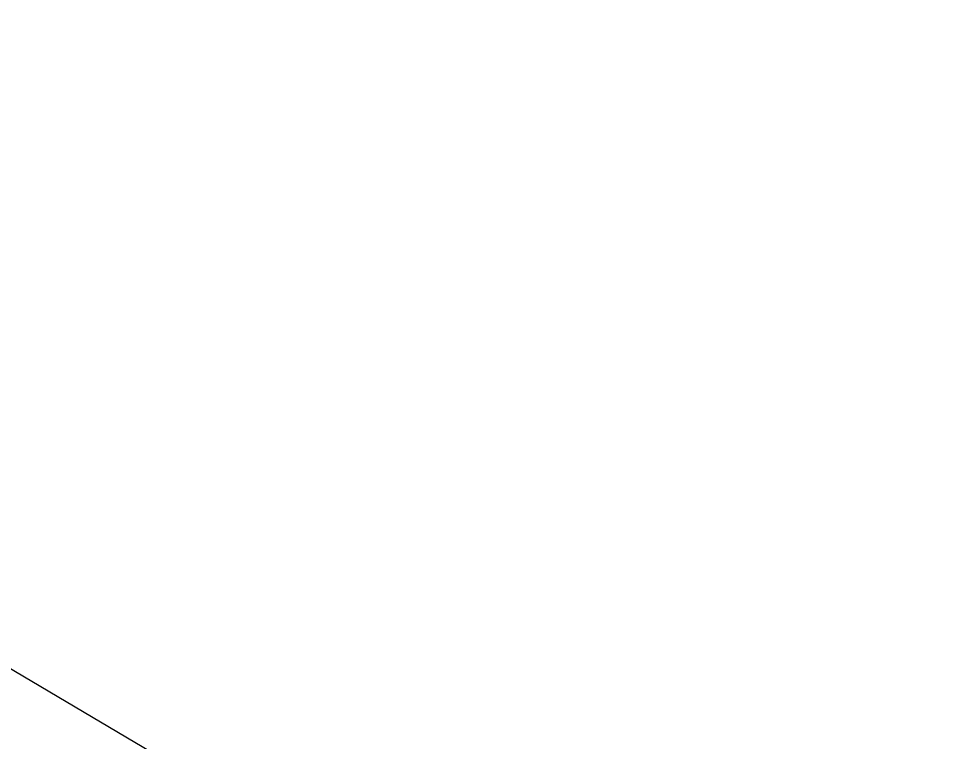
# Model space of a CAD drawing. Header units: millimetres. Extents: x -6328 to 5334, y -5037 to 4112.
# Drawn here: x -1524.1 to -1314.1, y 1352.2 to 1516.5 of the extents above; entities that cross this region are included whole.
import ezdxf

# ---------------------------------------------------------------- set-up
doc = ezdxf.new("R2010")
doc.units = ezdxf.units.MM
for name, color, linetype in [('DIKOM_ОБЪЕКТ', 7, 'Continuous'), ('DIKOM_РАЗМЕР_ЗОНА', 7, 'Continuous'), ('DIKOM_РАЗМЕР_ОБЪЕКТА', 7, 'Continuous')]:
    doc.layers.add(name, color=color, linetype=linetype)
doc.styles.add('style1', font='arial.ttf', dxfattribs={"width": 0.8})
doc.dimstyles.new('1-50', dxfattribs={"dimtxt": 300, "dimasz": 200, "dimexe": 100, "dimexo": 0, "dimgap": 100, "dimtad": 1, "dimtxsty": 'style1', "dimcen": 200, "dimclrd": 7, "dimclre": 7, "dimclrt": 7, "dimadec": 1, "dimazin": 2, "dimtfac": 1, "dimtmove": 0, "dimatfit": 2, "dimfxl": 0, "dimlwd": 25, "dimlwe": 18, "dimarcsym": 0})

# ---------------------------------------------------------------- blocks, each defined once
blk = doc.blocks.new('*D2')
at = {"layer": 'Defpoints', "color": 0, "transparency": 16777216}
for p in [(-5303.77, 2121.42), (-1621.11, 2121.42), (560.33, -2395.62)]:
    blk.add_point(p, dxfattribs=at)
at = {"layer": 'DIKOM_РАЗМЕР_ОБЪЕКТА', "color": 7, "lineweight": 18, "transparency": 16777216}
for p, q in [((-1621.11, 2121.42), (-5403.77, 2121.42)), ((560.33, -2395.62), (-5403.77, -2395.62))]:
    blk.add_line(p, q, dxfattribs=at)
at = {"layer": 'DIKOM_РАЗМЕР_ОБЪЕКТА', "color": 7, "lineweight": 25, "transparency": 16777216}
blk.add_line((-5303.77, -2195.62), (-5303.77, 1921.42), dxfattribs=at)
at = {"layer": 'DIKOM_РАЗМЕР_ОБЪЕКТА', "color": 7, "transparency": 16777216}
for points in [[(-5337.11, 1921.42), (-5270.44, 1921.42), (-5303.77, 2121.42)], [(-5337.11, -2195.62), (-5270.44, -2195.62), (-5303.77, -2395.62)]]:
    blk.add_solid(points, dxfattribs=at)
at = {"layer": 'DIKOM_РАЗМЕР_ОБЪЕКТА', "color": 7, "transparency": 16777216, "insert": (-5556.94, -137.1), "char_height": 300, "attachment_point": 5, "rotation": 90, "style": 'style1'}
blk.add_mtext('4500', dxfattribs=at)
blk = doc.blocks.new('*D3')
at = {"layer": 'Defpoints', "color": 0, "transparency": 16777216}
for p in [(-1814.92, 4111.71), (-5877.98, -3895.62), (33.33, -3895.62)]:
    blk.add_point(p, dxfattribs=at)
at = {"layer": 'DIKOM_РАЗМЕР_ЗОНА', "color": 7, "lineweight": 18, "transparency": 16777216}
for p, q in [((-1814.92, 4111.71), (-5977.98, 4111.71)), ((33.33, -3895.62), (-5977.98, -3895.62))]:
    blk.add_line(p, q, dxfattribs=at)
at = {"layer": 'DIKOM_РАЗМЕР_ЗОНА', "color": 7, "lineweight": 25, "transparency": 16777216}
blk.add_line((-5877.98, 3911.71), (-5877.98, -3695.62), dxfattribs=at)
at = {"layer": 'DIKOM_РАЗМЕР_ЗОНА', "color": 7, "transparency": 16777216}
for points in [[(-5911.31, 3911.71), (-5844.65, 3911.71), (-5877.98, 4111.71)], [(-5911.31, -3695.62), (-5844.65, -3695.62), (-5877.98, -3895.62)]]:
    blk.add_solid(points, dxfattribs=at)
at = {"layer": 'DIKOM_РАЗМЕР_ЗОНА', "color": 7, "transparency": 16777216, "insert": (-6131.15, 108.05), "char_height": 300, "attachment_point": 5, "rotation": 90, "style": 'style1'}
blk.add_mtext('8000', dxfattribs=at)

msp = doc.modelspace()

# ---------------------------------------------------------------- linework, layer by layer
at = {"layer": 'DIKOM_ОБЪЕКТ', "color": 7, "linetype": 'Continuous', "lineweight": 15}
msp.add_line((-1449.681, 1323.585), (-1766.919, 1511.314), dxfattribs=at)

# ---------------------------------------------------------------- dimensions: what is measured, and where the dimension line sits
at = {"layer": 'DIKOM_РАЗМЕР_ЗОНА'}
dim = msp.add_linear_dim(base=(-5877.98, -3895.616), p1=(-1814.925, 4111.709), p2=(33.33, -3895.616), angle=90, text='8000', dimstyle='1-50', dxfattribs=at)
dim.commit()
dim.dimension.update_dxf_attribs({"geometry": '*D3', "text_midpoint": (-5877.98, 108.046), "dimtype": 160})
at = {"layer": 'DIKOM_РАЗМЕР_ОБЪЕКТА'}
dim = msp.add_linear_dim(base=(-5303.773, 2121.419), p1=(560.33, -2395.616), p2=(-1621.109, 2121.419), angle=90, text='4500', dimstyle='1-50', dxfattribs=at)
dim.commit()
dim.dimension.update_dxf_attribs({"geometry": '*D2', "text_midpoint": (-5303.773, -137.099), "dimtype": 160})

doc.saveas('drawing.dxf')
